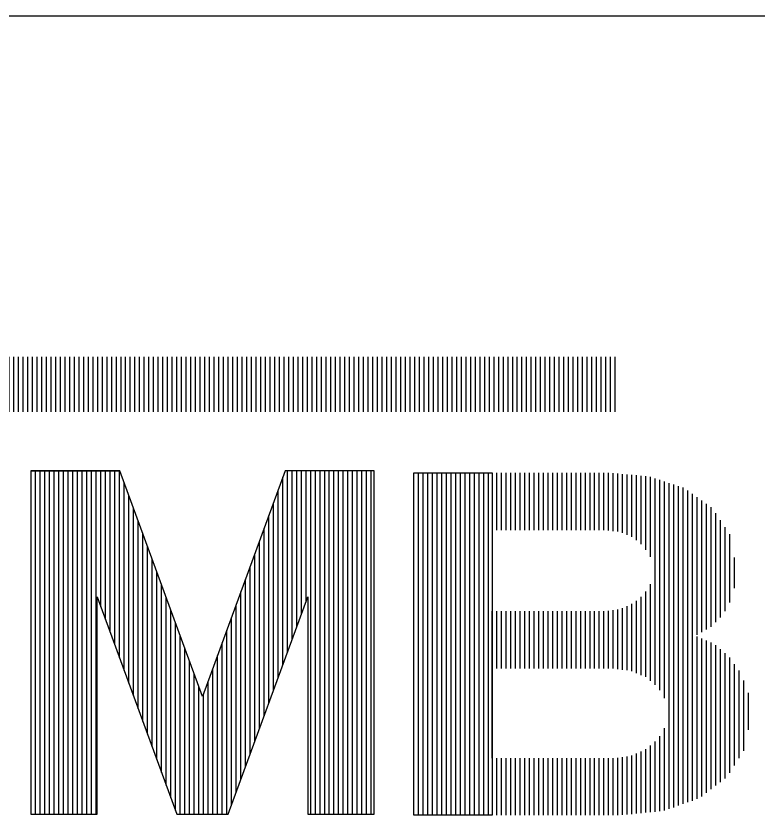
# Model space of a CAD drawing. Extents: x 187 to 6132, y -1204 to 3001.
# Drawn here: x 5348.8 to 5436.4, y -1027.1 to -932.8 of the extents above; entities that cross this region are included whole.
import ezdxf

# ---------------------------------------------------------------- set-up
doc = ezdxf.new("R2010")
doc.units = 0
doc.header["$LTSCALE"] = 100
doc.header["$MEASUREMENT"] = 0
doc.layers.get('0').update_dxf_attribs({"color": 245, "linetype": 'CONTINUOUS'})

# ---------------------------------------------------------------- blocks, each defined once
blk = doc.blocks.new('H19', base_point=(-13899.373904, 10592.007577))
for p, q in [((-9591.873904, 10944.44117), (-9591.873904, 10950.335702)), ((-9591.373904, 10944.44117), (-9591.373904, 10950.335702)), ((-9590.873904, 10944.44117), (-9590.873904, 10950.335702)), ((-9590.373904, 10944.44117), (-9590.373904, 10950.335702)), ((-9589.873904, 10944.44117), (-9589.873904, 10950.335702)), ((-9589.373904, 10944.44117), (-9589.373904, 10950.335702)), ((-9588.873904, 10944.44117), (-9588.873904, 10950.335702)), ((-9588.373904, 10944.44117), (-9588.373904, 10950.335702)), ((-9587.873904, 10944.44117), (-9587.873904, 10950.335702)), ((-9587.373904, 10944.44117), (-9587.373904, 10950.335702)), ((-9586.873904, 10944.44117), (-9586.873904, 10950.335702)), ((-9586.373904, 10944.44117), (-9586.373904, 10950.335702)), ((-9585.873904, 10944.44117), (-9585.873904, 10950.335702)), ((-9585.373904, 10944.44117), (-9585.373904, 10950.335702)), ((-9584.873904, 10944.44117), (-9584.873904, 10950.335702)), ((-9584.373904, 10944.44117), (-9584.373904, 10950.335702)), ((-9583.873904, 10944.44117), (-9583.873904, 10950.335702)), ((-9583.373904, 10944.44117), (-9583.373904, 10950.335702)), ((-9582.873904, 10944.44117), (-9582.873904, 10950.335702)), ((-9582.373904, 10944.44117), (-9582.373904, 10950.335702)), ((-9581.873904, 10944.44117), (-9581.873904, 10950.335702)), ((-9581.373904, 10944.44117), (-9581.373904, 10950.335702)), ((-9580.873904, 10944.44117), (-9580.873904, 10950.335702)), ((-9580.373904, 10944.44117), (-9580.373904, 10950.335702)), ((-9579.873904, 10944.44117), (-9579.873904, 10950.335702)), ((-9579.373904, 10944.44117), (-9579.373904, 10950.335702)), ((-9578.873904, 10944.44117), (-9578.873904, 10950.335702)), ((-9578.373904, 10944.44117), (-9578.373904, 10950.335702)), ((-9577.873904, 10944.44117), (-9577.873904, 10950.335702)), ((-9577.373904, 10944.44117), (-9577.373904, 10950.335702)), ((-9576.873904, 10944.44117), (-9576.873904, 10950.335702)), ((-9576.373904, 10944.44117), (-9576.373904, 10950.335702)), ((-9575.873904, 10944.44117), (-9575.873904, 10950.335702)), ((-9575.373904, 10944.44117), (-9575.373904, 10950.335702)), ((-9574.873904, 10944.44117), (-9574.873904, 10950.335702)), ((-9574.373904, 10944.44117), (-9574.373904, 10950.335702)), ((-9573.873904, 10944.44117), (-9573.873904, 10950.335702)), ((-9573.373904, 10944.44117), (-9573.373904, 10950.335702)), ((-9572.873904, 10944.44117), (-9572.873904, 10950.335702)), ((-9572.373904, 10944.44117), (-9572.373904, 10950.335702)), ((-9571.873904, 10944.44117), (-9571.873904, 10950.335702)), ((-9571.373904, 10944.44117), (-9571.373904, 10950.335702)), ((-9570.873904, 10944.44117), (-9570.873904, 10950.335702)), ((-9570.373904, 10944.44117), (-9570.373904, 10950.335702)), ((-9569.873904, 10944.44117), (-9569.873904, 10950.335702)), ((-9569.373904, 10944.44117), (-9569.373904, 10950.335702)), ((-9568.873904, 10944.44117), (-9568.873904, 10950.335702)), ((-9568.373904, 10944.44117), (-9568.373904, 10950.335702)), ((-9567.873904, 10944.44117), (-9567.873904, 10950.335702)), ((-9567.373904, 10944.44117), (-9567.373904, 10950.335702)), ((-9566.873904, 10944.44117), (-9566.873904, 10950.335702)), ((-9566.373904, 10944.44117), (-9566.373904, 10950.335702)), ((-9565.873904, 10944.44117), (-9565.873904, 10950.335702)), ((-9565.373904, 10944.44117), (-9565.373904, 10950.335702)), ((-9564.873904, 10944.44117), (-9564.873904, 10950.335702)), ((-9564.373904, 10944.44117), (-9564.373904, 10950.335702)), ((-9563.873904, 10944.44117), (-9563.873904, 10950.335702)), ((-9563.373904, 10944.44117), (-9563.373904, 10950.335702)), ((-9562.873904, 10944.44117), (-9562.873904, 10950.335702)), ((-9562.373904, 10944.44117), (-9562.373904, 10950.335702)), ((-9561.873904, 10944.44117), (-9561.873904, 10950.335702)), ((-9561.373904, 10944.44117), (-9561.373904, 10950.335702)), ((-9560.873904, 10944.44117), (-9560.873904, 10950.335702)), ((-9560.373904, 10944.44117), (-9560.373904, 10950.335702)), ((-9559.873904, 10944.44117), (-9559.873904, 10950.335702)), ((-9559.373904, 10944.44117), (-9559.373904, 10950.335702)), ((-9558.873904, 10944.44117), (-9558.873904, 10950.335702)), ((-9558.373904, 10944.44117), (-9558.373904, 10950.335702)), ((-9557.873904, 10944.44117), (-9557.873904, 10950.335702)), ((-9557.373904, 10944.44117), (-9557.373904, 10950.335702)), ((-9556.873904, 10944.44117), (-9556.873904, 10950.335702)), ((-9556.373904, 10944.44117), (-9556.373904, 10950.335702)), ((-9555.873904, 10944.44117), (-9555.873904, 10950.335702)), ((-9555.373904, 10944.44117), (-9555.373904, 10950.335702)), ((-9554.873904, 10944.44117), (-9554.873904, 10950.335702)), ((-9554.373904, 10944.44117), (-9554.373904, 10950.335702)), ((-9553.873904, 10944.44117), (-9553.873904, 10950.335702)), ((-9553.373904, 10944.44117), (-9553.373904, 10950.335702)), ((-9552.873904, 10944.44117), (-9552.873904, 10950.335702)), ((-9552.373904, 10944.44117), (-9552.373904, 10950.335702)), ((-9551.873904, 10944.44117), (-9551.873904, 10950.335702)), ((-9551.373904, 10944.44117), (-9551.373904, 10950.335702)), ((-9550.873904, 10944.44117), (-9550.873904, 10950.335702)), ((-9550.373904, 10944.44117), (-9550.373904, 10950.335702)), ((-9549.873904, 10944.44117), (-9549.873904, 10950.335702)), ((-9549.373904, 10944.44117), (-9549.373904, 10950.335702)), ((-9548.873904, 10944.44117), (-9548.873904, 10950.335702)), ((-9548.373904, 10944.44117), (-9548.373904, 10950.335702)), ((-9547.873904, 10944.44117), (-9547.873904, 10950.335702)), ((-9547.373904, 10944.44117), (-9547.373904, 10950.335702)), ((-9546.873904, 10944.44117), (-9546.873904, 10950.335702)), ((-9546.373904, 10944.44117), (-9546.373904, 10950.335702)), ((-9545.873904, 10944.44117), (-9545.873904, 10950.335702)), ((-9545.373904, 10944.44117), (-9545.373904, 10950.335702)), ((-9544.873904, 10944.44117), (-9544.873904, 10950.335702)), ((-9544.373904, 10944.44117), (-9544.373904, 10950.335702)), ((-9543.873904, 10944.44117), (-9543.873904, 10950.335702)), ((-9543.373904, 10944.44117), (-9543.373904, 10950.335702)), ((-9542.873904, 10944.44117), (-9542.873904, 10950.335702)), ((-9542.373904, 10944.44117), (-9542.373904, 10950.335702)), ((-9541.873904, 10944.44117), (-9541.873904, 10950.335702)), ((-9541.373904, 10944.44117), (-9541.373904, 10950.335702)), ((-9540.873904, 10944.44117), (-9540.873904, 10950.335702)), ((-9540.373904, 10944.44117), (-9540.373904, 10950.335702)), ((-9539.873904, 10944.44117), (-9539.873904, 10950.335702)), ((-9539.373904, 10944.44117), (-9539.373904, 10950.335702)), ((-9538.873904, 10944.44117), (-9538.873904, 10950.335702)), ((-9538.373904, 10944.44117), (-9538.373904, 10950.335702)), ((-9537.873904, 10944.44117), (-9537.873904, 10950.335702)), ((-9537.373904, 10944.44117), (-9537.373904, 10950.335702)), ((-9536.873904, 10944.44117), (-9536.873904, 10950.335702)), ((-9536.373904, 10944.44117), (-9536.373904, 10950.335702)), ((-9535.873904, 10944.44117), (-9535.873904, 10950.335702)), ((-9535.373904, 10944.44117), (-9535.373904, 10950.335702)), ((-9534.873904, 10944.44117), (-9534.873904, 10950.335702)), ((-9534.373904, 10944.44117), (-9534.373904, 10950.335702)), ((-9533.873904, 10944.44117), (-9533.873904, 10950.335702)), ((-9533.373904, 10944.44117), (-9533.373904, 10950.335702)), ((-9532.873904, 10944.44117), (-9532.873904, 10950.335702)), ((-9532.373904, 10944.44117), (-9532.373904, 10950.335702)), ((-9531.873904, 10944.44117), (-9531.873904, 10950.335702)), ((-9531.373904, 10944.44117), (-9531.373904, 10950.335702)), ((-9530.873904, 10944.44117), (-9530.873904, 10950.335702)), ((-9530.373904, 10944.44117), (-9530.373904, 10950.335702)), ((-9529.873904, 10944.44117), (-9529.873904, 10950.335702)), ((-9529.373904, 10944.44117), (-9529.373904, 10950.335702)), ((-9528.873904, 10944.44117), (-9528.873904, 10950.335702)), ((-9528.373904, 10944.44117), (-9528.373904, 10950.335702)), ((-9527.873904, 10944.44117), (-9527.873904, 10950.335702)), ((-9527.373904, 10944.44117), (-9527.373904, 10950.335702)), ((-9526.873904, 10944.44117), (-9526.873904, 10950.335702)), ((-9526.373904, 10944.44117), (-9526.373904, 10950.335702)), ((-9525.873904, 10944.44117), (-9525.873904, 10950.335702)), ((-9525.373904, 10944.44117), (-9525.373904, 10950.335702)), ((-9524.873904, 10944.44117), (-9524.873904, 10950.335702)), ((-9524.373904, 10944.44117), (-9524.373904, 10950.335702)), ((-9523.873904, 10944.44117), (-9523.873904, 10950.335702)), ((-9523.373904, 10944.44117), (-9523.373904, 10950.335702)), ((-9522.873904, 10944.44117), (-9522.873904, 10950.335702)), ((-9522.373904, 10944.44117), (-9522.373904, 10950.335702)), ((-9521.873904, 10944.44117), (-9521.873904, 10950.335702)), ((-9521.373904, 10944.44117), (-9521.373904, 10950.335702)), ((-9520.873904, 10944.44117), (-9520.873904, 10950.335702)), ((-9520.373904, 10944.44117), (-9520.373904, 10950.335702)), ((-9519.873904, 10944.44117), (-9519.873904, 10950.335702)), ((-9519.373904, 10944.44117), (-9519.373904, 10950.335702)), ((-9518.873904, 10944.44117), (-9518.873904, 10950.335702)), ((-9518.373904, 10944.44117), (-9518.373904, 10950.335702)), ((-9517.873904, 10944.44117), (-9517.873904, 10950.335702)), ((-9517.373904, 10944.44117), (-9517.373904, 10950.335702)), ((-9516.873904, 10944.44117), (-9516.873904, 10950.335702)), ((-9516.373904, 10944.44117), (-9516.373904, 10950.335702)), ((-9515.873904, 10944.44117), (-9515.873904, 10950.335702)), ((-9515.373904, 10944.44117), (-9515.373904, 10950.335702)), ((-9514.873904, 10944.44117), (-9514.873904, 10950.335702)), ((-9514.373904, 10944.44117), (-9514.373904, 10950.335702)), ((-9513.873904, 10944.44117), (-9513.873904, 10950.335702)), ((-9513.373904, 10944.44117), (-9513.373904, 10950.335702)), ((-9512.873904, 10944.44117), (-9512.873904, 10950.335702)), ((-9512.373904, 10944.44117), (-9512.373904, 10950.335702)), ((-9511.873904, 10944.44117), (-9511.873904, 10950.335702)), ((-9511.373904, 10944.44117), (-9511.373904, 10950.335702)), ((-9510.873904, 10944.44117), (-9510.873904, 10950.335702)), ((-9510.373904, 10944.44117), (-9510.373904, 10950.335702)), ((-9509.873904, 10944.44117), (-9509.873904, 10950.335702)), ((-9509.373904, 10944.44117), (-9509.373904, 10950.335702)), ((-9508.873904, 10944.44117), (-9508.873904, 10950.335702)), ((-9508.373904, 10944.44117), (-9508.373904, 10950.335702)), ((-9507.873904, 10944.44117), (-9507.873904, 10950.335702)), ((-9507.373904, 10944.44117), (-9507.373904, 10950.335702)), ((-9506.873904, 10944.44117), (-9506.873904, 10950.335702)), ((-9506.373904, 10944.44117), (-9506.373904, 10950.335702)), ((-9505.873904, 10944.44117), (-9505.873904, 10950.335702)), ((-9505.373904, 10944.44117), (-9505.373904, 10950.335702)), ((-9504.873904, 10944.44117), (-9504.873904, 10950.335702)), ((-9504.373904, 10944.44117), (-9504.373904, 10950.335702)), ((-9503.873904, 10944.44117), (-9503.873904, 10950.335702)), ((-9503.373904, 10944.44117), (-9503.373904, 10950.335702)), ((-9502.873904, 10944.44117), (-9502.873904, 10950.335702)), ((-9502.373904, 10944.44117), (-9502.373904, 10950.335702)), ((-9501.873904, 10944.44117), (-9501.873904, 10950.335702)), ((-9501.373904, 10944.44117), (-9501.373904, 10950.335702)), ((-9500.873904, 10944.44117), (-9500.873904, 10950.335702)), ((-9500.373904, 10944.44117), (-9500.373904, 10950.335702)), ((-9499.873904, 10944.44117), (-9499.873904, 10950.335702)), ((-9499.373904, 10944.44117), (-9499.373904, 10950.335702)), ((-9498.873904, 10944.44117), (-9498.873904, 10950.335702)), ((-9498.373904, 10944.44117), (-9498.373904, 10950.335702)), ((-9497.873904, 10944.44117), (-9497.873904, 10950.335702)), ((-9497.373904, 10944.44117), (-9497.373904, 10950.335702)), ((-9496.873904, 10944.44117), (-9496.873904, 10950.335702)), ((-9496.373904, 10944.44117), (-9496.373904, 10950.335702)), ((-9495.873904, 10944.44117), (-9495.873904, 10950.335702)), ((-9495.373904, 10944.44117), (-9495.373904, 10950.335702)), ((-9494.873904, 10944.44117), (-9494.873904, 10950.335702)), ((-9494.373904, 10944.44117), (-9494.373904, 10950.335702)), ((-9493.873904, 10944.44117), (-9493.873904, 10950.335702)), ((-9493.373904, 10944.44117), (-9493.373904, 10950.335702)), ((-9492.873904, 10944.44117), (-9492.873904, 10950.335702)), ((-9492.373904, 10944.44117), (-9492.373904, 10950.335702)), ((-9491.873904, 10944.44117), (-9491.873904, 10950.335702)), ((-9491.373904, 10944.44117), (-9491.373904, 10950.335702)), ((-9490.873904, 10944.44117), (-9490.873904, 10950.335702)), ((-9490.373904, 10944.44117), (-9490.373904, 10950.335702)), ((-9489.873904, 10944.44117), (-9489.873904, 10950.335702)), ((-9489.373904, 10944.44117), (-9489.373904, 10950.335702)), ((-9488.873904, 10944.44117), (-9488.873904, 10950.335702)), ((-9488.373904, 10944.44117), (-9488.373904, 10950.335702)), ((-9487.873904, 10944.44117), (-9487.873904, 10950.335702)), ((-9487.373904, 10944.44117), (-9487.373904, 10950.335702)), ((-9486.873904, 10944.44117), (-9486.873904, 10950.335702)), ((-9486.373904, 10944.44117), (-9486.373904, 10950.335702)), ((-9485.873904, 10944.44117), (-9485.873904, 10950.335702)), ((-9485.373904, 10944.44117), (-9485.373904, 10950.335702)), ((-9484.873904, 10944.44117), (-9484.873904, 10950.335702)), ((-9484.373904, 10944.44117), (-9484.373904, 10950.335702)), ((-9483.873904, 10944.44117), (-9483.873904, 10950.335702)), ((-9483.373904, 10944.44117), (-9483.373904, 10950.335702)), ((-9482.873904, 10944.44117), (-9482.873904, 10950.335702)), ((-9482.373904, 10944.44117), (-9482.373904, 10950.335702)), ((-9481.873904, 10944.44117), (-9481.873904, 10950.335702)), ((-9481.373904, 10944.44117), (-9481.373904, 10950.335702)), ((-9480.873904, 10944.44117), (-9480.873904, 10950.335702)), ((-9480.373904, 10944.44117), (-9480.373904, 10950.335702)), ((-9479.873904, 10944.44117), (-9479.873904, 10950.335702)), ((-9479.373904, 10944.44117), (-9479.373904, 10950.335702)), ((-9478.873904, 10944.44117), (-9478.873904, 10950.335702)), ((-9478.373904, 10944.44117), (-9478.373904, 10950.335702)), ((-9477.873904, 10944.44117), (-9477.873904, 10950.335702)), ((-9477.373904, 10944.44117), (-9477.373904, 10950.335702)), ((-9476.873904, 10944.44117), (-9476.873904, 10950.335702)), ((-9476.373904, 10944.44117), (-9476.373904, 10950.335702)), ((-9475.873904, 10944.44117), (-9475.873904, 10950.335702)), ((-9475.373904, 10944.44117), (-9475.373904, 10950.335702)), ((-9474.873904, 10944.44117), (-9474.873904, 10950.335702)), ((-9474.373904, 10944.44117), (-9474.373904, 10950.335702)), ((-9473.873904, 10944.44117), (-9473.873904, 10950.335702)), ((-9473.373904, 10944.44117), (-9473.373904, 10950.335702)), ((-9472.873904, 10944.44117), (-9472.873904, 10950.335702)), ((-9472.373904, 10944.44117), (-9472.373904, 10950.335702)), ((-9471.873904, 10944.44117), (-9471.873904, 10950.335702)), ((-9471.373904, 10944.44117), (-9471.373904, 10950.335702)), ((-9470.873904, 10944.44117), (-9470.873904, 10950.335702)), ((-9470.373904, 10944.44117), (-9470.373904, 10950.335702)), ((-9469.873904, 10944.44117), (-9469.873904, 10950.335702)), ((-9469.373904, 10944.44117), (-9469.373904, 10950.335702)), ((-9468.873904, 10944.44117), (-9468.873904, 10950.335702)), ((-9468.373904, 10944.44117), (-9468.373904, 10950.335702))]:
    blk.add_line(p, q)
blk = doc.blocks.new('H26', base_point=(-13899.373904, 10592.007577))
for p, q in [((-9481.080935, 10931.761483), (-9481.080935, 10937.90992)), ((-9480.580935, 10931.761483), (-9480.580935, 10937.90992)), ((-9480.080935, 10931.761483), (-9480.080935, 10937.90992)), ((-9479.580935, 10931.761483), (-9479.580935, 10937.90992)), ((-9479.080935, 10931.761483), (-9479.080935, 10937.90992)), ((-9478.580935, 10931.761483), (-9478.580935, 10937.90992)), ((-9478.080935, 10931.761483), (-9478.080935, 10937.90992)), ((-9477.580935, 10931.761483), (-9477.580935, 10937.90992)), ((-9477.080935, 10931.761483), (-9477.080935, 10937.90992)), ((-9476.580935, 10931.761483), (-9476.580935, 10937.90992)), ((-9476.080935, 10931.761483), (-9476.080935, 10937.90992)), ((-9475.580935, 10931.761483), (-9475.580935, 10937.90992)), ((-9475.080935, 10931.761483), (-9475.080935, 10937.90992)), ((-9474.580935, 10931.761483), (-9474.580935, 10937.90992)), ((-9474.080935, 10931.761483), (-9474.080935, 10937.90992)), ((-9473.580935, 10931.761483), (-9473.580935, 10937.90992)), ((-9473.080935, 10931.761483), (-9473.080935, 10937.90992)), ((-9472.580935, 10931.761483), (-9472.580935, 10937.90992)), ((-9472.080935, 10931.761483), (-9472.080935, 10937.90992)), ((-9471.580935, 10931.761483), (-9471.580935, 10937.90992)), ((-9471.080935, 10931.761483), (-9471.080935, 10937.90992)), ((-9470.580935, 10931.761483), (-9470.580935, 10937.90992)), ((-9470.080935, 10931.761483), (-9470.080935, 10937.90992)), ((-9469.580935, 10931.761483), (-9469.580935, 10937.90992)), ((-9469.080935, 10931.706795), (-9469.080935, 10937.902108)), ((-9468.580935, 10931.648202), (-9468.580935, 10937.855233)), ((-9468.080935, 10931.585702), (-9468.080935, 10937.808358)), ((-9467.580935, 10931.448983), (-9467.580935, 10937.765389)), ((-9467.080935, 10931.241952), (-9467.080935, 10937.718514)), ((-9466.580935, 10931.03492), (-9466.580935, 10937.671639)), ((-9466.080935, 10930.675545), (-9466.080935, 10937.62867)), ((-9465.580935, 10930.226327), (-9465.580935, 10937.581795)), ((-9465.080935, 10929.62867), (-9465.080935, 10937.53492)), ((-9464.580935, 10928.866952), (-9464.580935, 10937.460702)), ((-9464.080935, 10915.171639), (-9464.080935, 10937.296639)), ((-9463.580935, 10914.573983), (-9463.580935, 10937.12867)), ((-9463.080935, 10913.730233), (-9463.080935, 10936.964608)), ((-9462.580935, 10901.839608), (-9462.580935, 10936.800545)), ((-9462.080935, 10902.015389), (-9462.080935, 10936.632577)), ((-9461.580935, 10902.195077), (-9461.580935, 10936.468514)), ((-9461.080935, 10902.374764), (-9461.080935, 10936.304452)), ((-9460.580935, 10902.554452), (-9460.580935, 10936.015389)), ((-9460.080935, 10902.730233), (-9460.080935, 10935.656014)), ((-9459.580935, 10920.523202), (-9459.580935, 10935.300545)), ((-9459.080935, 10920.808358), (-9459.080935, 10934.94117)), ((-9458.580935, 10921.093514), (-9458.580935, 10934.585702)), ((-9458.080935, 10921.382577), (-9458.080935, 10934.226327)), ((-9457.580935, 10921.870858), (-9457.580935, 10933.581795)), ((-9457.080935, 10922.366952), (-9457.080935, 10932.823983)), ((-9456.580935, 10923.073983), (-9456.580935, 10932.070077)), ((-9456.080935, 10923.97242), (-9456.080935, 10931.312264)), ((-9455.580935, 10925.519295), (-9455.580935, 10928.800545)), ((-9464.580935, 10915.585702), (-9464.580935, 10925.94117)), ((-9465.080935, 10915.999764), (-9465.080935, 10925.179452)), ((-9466.080935, 10916.417733), (-9466.080935, 10924.175545)), ((-9465.580935, 10916.206795), (-9465.580935, 10924.593514)), ((-9467.580935, 10916.781014), (-9467.580935, 10923.370858)), ((-9467.080935, 10916.714608), (-9467.080935, 10923.59742)), ((-9466.580935, 10916.62867), (-9466.580935, 10923.827889)), ((-9481.580935, 10907.277108), (-9481.580935, 10923.046639)), ((-9481.080935, 10916.898202), (-9481.080935, 10923.046639)), ((-9480.580935, 10916.898202), (-9480.580935, 10923.046639)), ((-9480.080935, 10916.898202), (-9480.080935, 10923.046639)), ((-9479.580935, 10916.898202), (-9479.580935, 10923.046639)), ((-9479.080935, 10916.898202), (-9479.080935, 10923.046639)), ((-9478.580935, 10916.898202), (-9478.580935, 10923.046639)), ((-9478.080935, 10916.898202), (-9478.080935, 10923.046639)), ((-9477.580935, 10916.898202), (-9477.580935, 10923.046639)), ((-9477.080935, 10916.898202), (-9477.080935, 10923.046639)), ((-9476.580935, 10916.898202), (-9476.580935, 10923.046639)), ((-9476.080935, 10916.898202), (-9476.080935, 10923.046639)), ((-9475.580935, 10916.898202), (-9475.580935, 10923.046639)), ((-9475.080935, 10916.898202), (-9475.080935, 10923.046639)), ((-9474.580935, 10916.898202), (-9474.580935, 10923.046639)), ((-9474.080935, 10916.898202), (-9474.080935, 10923.046639)), ((-9473.580935, 10916.898202), (-9473.580935, 10923.046639)), ((-9473.080935, 10916.898202), (-9473.080935, 10923.046639)), ((-9472.580935, 10916.898202), (-9472.580935, 10923.046639)), ((-9472.080935, 10916.898202), (-9472.080935, 10923.046639)), ((-9471.580935, 10916.898202), (-9471.580935, 10923.046639)), ((-9471.080935, 10916.898202), (-9471.080935, 10923.046639)), ((-9470.580935, 10916.898202), (-9470.580935, 10923.046639)), ((-9470.080935, 10916.898202), (-9470.080935, 10923.046639)), ((-9469.580935, 10916.898202), (-9469.580935, 10923.046639)), ((-9469.080935, 10916.898202), (-9469.080935, 10923.101327)), ((-9468.580935, 10916.898202), (-9468.580935, 10923.15992)), ((-9468.080935, 10916.84742), (-9468.080935, 10923.22242)), ((-9459.580935, 10902.90992), (-9459.580935, 10920.34742)), ((-9459.080935, 10903.19117), (-9459.080935, 10920.136483)), ((-9458.580935, 10903.573983), (-9458.580935, 10919.921639)), ((-9458.080935, 10903.956795), (-9458.080935, 10919.706795)), ((-9457.580935, 10904.339608), (-9457.580935, 10919.413827)), ((-9457.080935, 10904.72242), (-9457.080935, 10918.980233)), ((-9456.580935, 10905.105233), (-9456.580935, 10918.550545)), ((-9456.080935, 10905.72242), (-9456.080935, 10918.089608)), ((-9455.580935, 10906.507577), (-9455.580935, 10917.382577)), ((-9455.080935, 10907.288827), (-9455.080935, 10916.675545)), ((-9454.580935, 10908.070077), (-9454.580935, 10915.636483)), ((-9454.080935, 10910.331795), (-9454.080935, 10914.308358)), ((-9463.080935, 10901.65992), (-9463.080935, 10910.50367)), ((-9463.580935, 10901.593514), (-9463.580935, 10909.65992)), ((-9464.080935, 10901.542733), (-9464.080935, 10909.062264)), ((-9465.580935, 10901.394295), (-9465.580935, 10908.015389)), ((-9465.080935, 10901.445077), (-9465.080935, 10908.241952)), ((-9464.580935, 10901.495858), (-9464.580935, 10908.652108)), ((-9481.080935, 10901.19117), (-9481.080935, 10907.277108)), ((-9480.580935, 10901.19117), (-9480.580935, 10907.277108)), ((-9480.080935, 10901.19117), (-9480.080935, 10907.277108)), ((-9479.580935, 10901.19117), (-9479.580935, 10907.277108)), ((-9479.080935, 10901.19117), (-9479.080935, 10907.277108)), ((-9478.580935, 10901.19117), (-9478.580935, 10907.277108)), ((-9478.080935, 10901.19117), (-9478.080935, 10907.277108)), ((-9477.580935, 10901.19117), (-9477.580935, 10907.277108)), ((-9477.080935, 10901.19117), (-9477.080935, 10907.277108)), ((-9476.580935, 10901.19117), (-9476.580935, 10907.277108)), ((-9476.080935, 10901.19117), (-9476.080935, 10907.277108)), ((-9475.580935, 10901.19117), (-9475.580935, 10907.277108)), ((-9475.080935, 10901.19117), (-9475.080935, 10907.277108)), ((-9474.580935, 10901.19117), (-9474.580935, 10907.277108)), ((-9474.080935, 10901.19117), (-9474.080935, 10907.277108)), ((-9473.580935, 10901.19117), (-9473.580935, 10907.277108)), ((-9473.080935, 10901.19117), (-9473.080935, 10907.277108)), ((-9472.580935, 10901.19117), (-9472.580935, 10907.277108)), ((-9472.080935, 10901.19117), (-9472.080935, 10907.277108)), ((-9471.580935, 10901.19117), (-9471.580935, 10907.277108)), ((-9471.080935, 10901.19117), (-9471.080935, 10907.277108)), ((-9470.580935, 10901.19117), (-9470.580935, 10907.277108)), ((-9470.080935, 10901.19117), (-9470.080935, 10907.277108)), ((-9469.580935, 10901.19117), (-9469.580935, 10907.277108)), ((-9469.080935, 10901.19117), (-9469.080935, 10907.277108)), ((-9468.580935, 10901.19117), (-9468.580935, 10907.277108)), ((-9468.080935, 10901.19117), (-9468.080935, 10907.331795)), ((-9467.580935, 10901.195077), (-9467.580935, 10907.398202)), ((-9467.080935, 10901.241952), (-9467.080935, 10907.468514)), ((-9466.580935, 10901.292733), (-9466.580935, 10907.562264)), ((-9466.080935, 10901.343514), (-9466.080935, 10907.788827))]:
    blk.add_line(p, q)
blk = doc.blocks.new('H28', base_point=(-13899.373904, 10592.007577))
for p, q in [((-9489.479373, 10901.19117), (-9489.479373, 10937.90992)), ((-9488.979373, 10901.19117), (-9488.979373, 10937.90992)), ((-9488.479373, 10901.19117), (-9488.479373, 10937.90992)), ((-9487.979373, 10901.19117), (-9487.979373, 10937.90992)), ((-9487.479373, 10901.19117), (-9487.479373, 10937.90992)), ((-9486.979373, 10901.19117), (-9486.979373, 10937.90992)), ((-9486.479373, 10901.19117), (-9486.479373, 10937.90992)), ((-9485.979373, 10901.19117), (-9485.979373, 10937.90992)), ((-9485.479373, 10901.19117), (-9485.479373, 10937.90992)), ((-9484.979373, 10901.19117), (-9484.979373, 10937.90992)), ((-9484.479373, 10901.19117), (-9484.479373, 10937.90992)), ((-9483.979373, 10901.19117), (-9483.979373, 10937.90992)), ((-9483.479373, 10901.19117), (-9483.479373, 10937.90992)), ((-9482.979373, 10901.19117), (-9482.979373, 10937.90992)), ((-9482.479373, 10901.19117), (-9482.479373, 10937.90992)), ((-9481.979373, 10901.19117), (-9481.979373, 10937.90992))]:
    blk.add_line(p, q)
blk = doc.blocks.new('H29', base_point=(-13899.373904, 10592.007577))
for p, q in [((-9530.53406, 10901.292733), (-9530.53406, 10938.093514)), ((-9530.03406, 10901.292733), (-9530.03406, 10938.093514)), ((-9529.53406, 10901.292733), (-9529.53406, 10938.093514)), ((-9529.03406, 10901.292733), (-9529.03406, 10938.093514)), ((-9528.53406, 10901.292733), (-9528.53406, 10938.093514)), ((-9528.03406, 10901.292733), (-9528.03406, 10938.093514)), ((-9527.53406, 10901.292733), (-9527.53406, 10938.093514)), ((-9527.03406, 10901.292733), (-9527.03406, 10938.093514)), ((-9526.53406, 10901.292733), (-9526.53406, 10938.093514)), ((-9526.03406, 10901.292733), (-9526.03406, 10938.093514)), ((-9525.53406, 10901.292733), (-9525.53406, 10938.093514)), ((-9525.03406, 10901.292733), (-9525.03406, 10938.093514)), ((-9524.53406, 10901.292733), (-9524.53406, 10938.093514)), ((-9524.03406, 10901.292733), (-9524.03406, 10938.093514)), ((-9523.53406, 10923.531014), (-9523.53406, 10938.093514)), ((-9523.03406, 10922.167733), (-9523.03406, 10938.093514)), ((-9522.53406, 10920.800545), (-9522.53406, 10938.093514)), ((-9522.03406, 10919.433358), (-9522.03406, 10938.093514)), ((-9521.53406, 10918.06617), (-9521.53406, 10938.093514)), ((-9503.53406, 10918.613045), (-9503.53406, 10938.093514)), ((-9503.03406, 10919.976327), (-9503.03406, 10938.093514)), ((-9502.53406, 10921.339608), (-9502.53406, 10938.093514)), ((-9502.03406, 10922.702889), (-9502.03406, 10938.093514)), ((-9501.53406, 10924.070077), (-9501.53406, 10938.093514)), ((-9501.03406, 10901.292733), (-9501.03406, 10938.093514)), ((-9500.53406, 10901.292733), (-9500.53406, 10938.093514)), ((-9500.03406, 10901.292733), (-9500.03406, 10938.093514)), ((-9499.53406, 10901.292733), (-9499.53406, 10938.093514)), ((-9499.03406, 10901.292733), (-9499.03406, 10938.093514)), ((-9498.53406, 10901.292733), (-9498.53406, 10938.093514)), ((-9498.03406, 10901.292733), (-9498.03406, 10938.093514)), ((-9497.53406, 10901.292733), (-9497.53406, 10938.093514)), ((-9497.03406, 10901.292733), (-9497.03406, 10938.093514)), ((-9496.53406, 10901.292733), (-9496.53406, 10938.093514)), ((-9496.03406, 10901.292733), (-9496.03406, 10938.093514)), ((-9495.53406, 10901.292733), (-9495.53406, 10938.093514)), ((-9495.03406, 10901.292733), (-9495.03406, 10938.093514)), ((-9494.53406, 10901.292733), (-9494.53406, 10938.093514)), ((-9504.03406, 10917.245858), (-9504.03406, 10937.413827)), ((-9521.03406, 10916.698983), (-9521.03406, 10936.835702)), ((-9520.53406, 10915.331795), (-9520.53406, 10935.468514)), ((-9504.53406, 10915.882577), (-9504.53406, 10936.046639)), ((-9505.03406, 10914.519295), (-9505.03406, 10934.679452)), ((-9520.03406, 10913.964608), (-9520.03406, 10934.105233)), ((-9519.53406, 10912.59742), (-9519.53406, 10932.738045)), ((-9505.53406, 10913.156014), (-9505.53406, 10933.312264)), ((-9506.03406, 10911.788827), (-9506.03406, 10931.948983)), ((-9519.03406, 10911.230233), (-9519.03406, 10931.370858)), ((-9506.53406, 10910.425545), (-9506.53406, 10930.581795)), ((-9518.53406, 10909.863045), (-9518.53406, 10930.007577)), ((-9518.03406, 10908.495858), (-9518.03406, 10928.640389)), ((-9507.03406, 10909.062264), (-9507.03406, 10929.214608)), ((-9507.53406, 10907.698983), (-9507.53406, 10927.851327)), ((-9517.53406, 10907.132577), (-9517.53406, 10927.273202)), ((-9517.03406, 10905.765389), (-9517.03406, 10925.906014)), ((-9508.03406, 10906.331795), (-9508.03406, 10926.484139)), ((-9508.53406, 10904.968514), (-9508.53406, 10925.116952)), ((-9516.53406, 10904.398202), (-9516.53406, 10924.542733)), ((-9509.03406, 10903.605233), (-9509.03406, 10923.75367)), ((-9516.03406, 10903.031014), (-9516.03406, 10923.175545)), ((-9515.53406, 10901.663827), (-9515.53406, 10921.808358)), ((-9509.53406, 10902.241952), (-9509.53406, 10922.386483)), ((-9510.03406, 10901.292733), (-9510.03406, 10921.019295)), ((-9515.03406, 10901.292733), (-9515.03406, 10920.445077)), ((-9514.53406, 10901.292733), (-9514.53406, 10919.077889)), ((-9510.53406, 10901.292733), (-9510.53406, 10919.652108)), ((-9511.03406, 10901.292733), (-9511.03406, 10918.288827)), ((-9514.03406, 10901.292733), (-9514.03406, 10917.710702)), ((-9511.53406, 10901.292733), (-9511.53406, 10916.921639)), ((-9513.53406, 10901.292733), (-9513.53406, 10916.34742)), ((-9513.03406, 10901.292733), (-9513.03406, 10914.980233)), ((-9512.03406, 10901.292733), (-9512.03406, 10915.554452)), ((-9512.53406, 10901.292733), (-9512.53406, 10914.19117))]:
    blk.add_line(p, q)
blk = doc.blocks.new('CARIMBO_UNION', base_point=(735.032049, -4583.115153))
blk.add_line((718.532049, -4578.615153), (734.032049, -4578.615153))

msp = doc.modelspace()

# ---------------------------------------------------------------- linework, layer by layer
msp.add_line((5350.609056, -986.474398), (5361.102025, -986.474398))
for points in [[(5383.265306, -1026.955257), (5391.094212, -1026.955257), (5391.094212, -986.474398), (5380.584056, -986.474398), (5370.843041, -1013.084944), (5361.102025, -986.474398), (5350.609056, -986.474398), (5350.609056, -1026.955257), (5358.437962, -1026.955257), (5358.437962, -1001.341585), (5367.80515, -1026.955257), (5373.876634, -1026.955257), (5383.265306, -1001.341585), (5383.265306, -1026.955257)], [(5395.769212, -986.676351), (5405.007494, -986.676351), (5405.007494, -1027.066976), (5395.769212, -1027.066976), (5395.769212, -986.676351)]]:
    msp.add_lwpolyline(points)

# ---------------------------------------------------------------- block references
for name, p, xscale, yscale in [('CARIMBO_UNION', (6081.530458, -1157.790025), 50, 50), ('H19', (545.435228, -1367.168929), 1.1, 1.1), ('H29', (545.435228, -1367.168929), 1.1, 1.1), ('H28', (545.435228, -1367.168929), 1.1, 1.1), ('H26', (545.435228, -1367.168929), 1.1, 1.1)]:
    msp.add_blockref(name, p, dxfattribs=dict(xscale=xscale, yscale=yscale))

doc.saveas('drawing.dxf')
